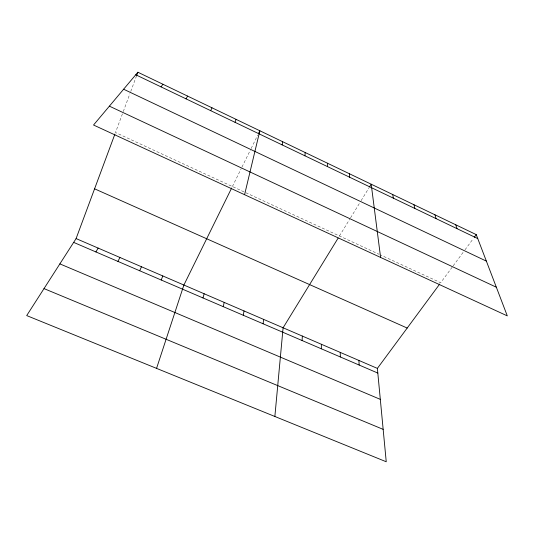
<?xml version="1.0" encoding="UTF-8"?>
<svg xmlns="http://www.w3.org/2000/svg" width="534" height="534" viewBox="0 0 534 534"><rect width="100%" height="100%" fill="white"/><g stroke="black" fill="none" stroke-linecap="round" stroke-linejoin="round"><path stroke-width="0.4" stroke-dasharray="2.67 2" d="M122.419 113.862L115.491 132.519L379.14 254.317M123.281 111.539L129.882 93.777M130.743 91.468L136.457 76.082M232.397 186.526L241.255 168.53M241.982 167.042L250.399 149.954M251.127 148.479L257.668 135.195M339.437 235.975L349.697 219.254M350.544 217.872L360.283 202.006M361.124 200.637L369.101 187.634M452.178 267.18L440.677 282.74L380.602 254.992M453.166 265.845L463.532 251.814M465.001 249.825L473.311 238.585"/><path stroke-width="0.8" d="M327.449 166.595L327.449 163.217M321.321 348.795L321.381 344.27M302.104 340.538L302.337 336.06M304.941 155.815L305.181 152.53M274.863 416.48L283.1 327.776L338.156 238.064M263.075 323.771L263.662 319.399M282.166 144.901L282.653 141.717M243.25 315.254L244.031 310.942M223.225 306.649L224.193 302.391M244.579 194.696L259.844 130.77L258.396 133.72M202.987 297.952L204.148 293.753M156.555 368.38L183.89 285.029L231.656 188.021M235.06 122.339L236.061 119.356M439.716 284.041L377.371 368.393L386.236 461.763L26.7 315.581L76.095 238.585L114.917 134.074M136.737 75.314L137.885 72.237L476.241 234.62L507.3 315.888L93.537 125.023L137.885 72.237M161.235 280.016L162.797 275.938M139.701 270.765L141.477 266.753M210.71 110.672L211.978 107.801M117.927 261.406L119.923 257.468M186.046 98.857L187.594 96.093M95.913 251.948L98.129 248.076M369.521 186.947L371.203 184.21L380.608 257.448M161.061 86.888L162.897 84.245M474.285 237.263L476.241 234.62M44.002 288.607L383.158 429.363M59.868 263.883L380.315 399.372M76.095 238.585L377.371 368.393M73.652 242.383L377.818 373.066M94.578 188.822L407.188 328.05M109.383 106.159L496.346 287.219M123.614 89.225L486.374 261.126M135.756 74.773L477.763 238.591M455.716 224.767L457.031 228.659M434.95 214.802L436.058 218.62M413.95 204.722L414.845 208.454M392.697 194.53L393.378 198.174M349.456 173.777L349.683 177.241M358.895 360.43L359.175 365.056M340.231 352.393L340.345 356.966"/></g></svg>
